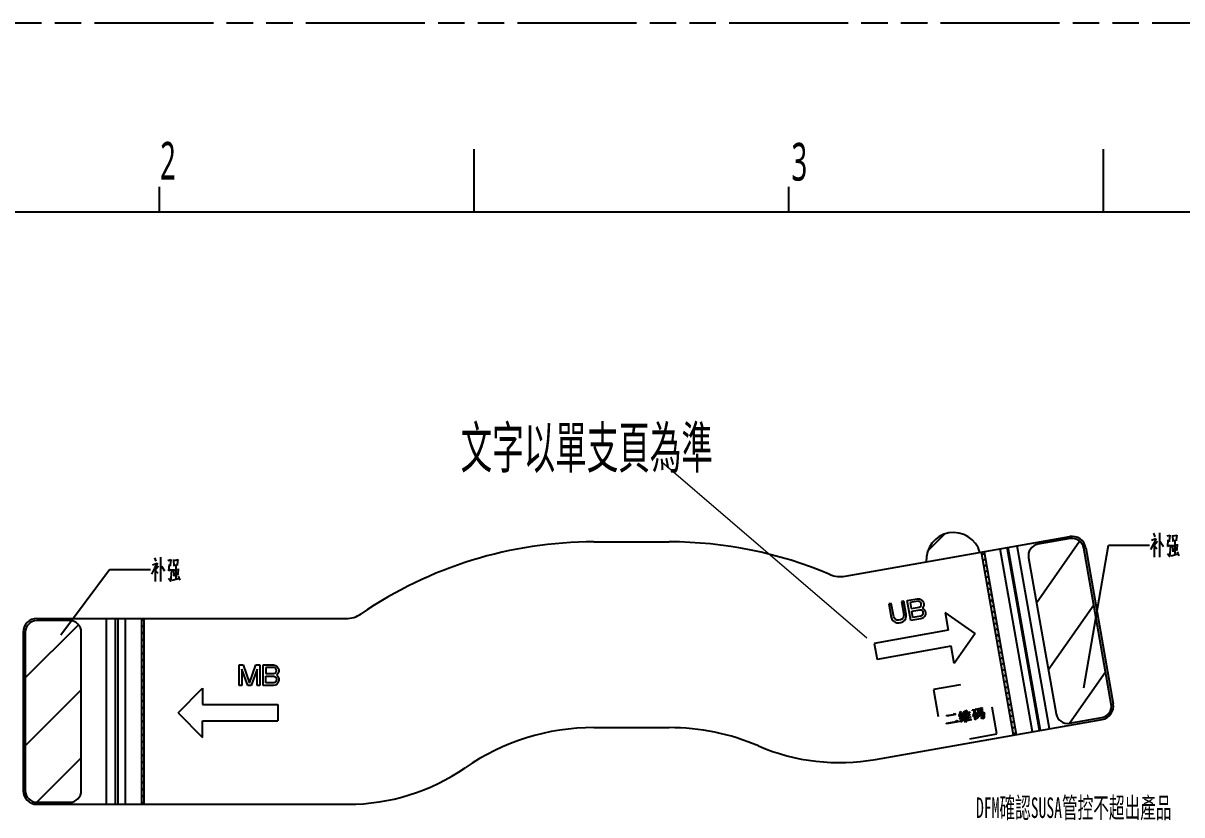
# Model space of a CAD drawing. Header units: millimetres. Extents: x -28 to 350, y 32 to 299.
# Drawn here: x 41.9 to 126.7, y 241.3 to 299.3 of the extents above; entities that cross this region are included whole.
import ezdxf

# ---------------------------------------------------------------- set-up
doc = ezdxf.new("R2010")
doc.units = ezdxf.units.MM
doc.header["$LTSCALE"] = 19.36
doc.linetypes.add('PHANTOM', pattern=[0.8, 0.45, -0.05, 0.1, -0.05, 0.1, -0.05])
doc.layers.get('0').update_dxf_attribs({"linetype": 'CONTINUOUS'})
doc.layers.add('00_COSMETICS', color=7, linetype='CONTINUOUS')
doc.layers.add('0PAPERF', color=2, linetype='PHANTOM', plot=False)
doc.layers.add('DIM', color=100, linetype='CONTINUOUS', lineweight=15)
doc.layers.add('備註', color=1, linetype='CONTINUOUS', lineweight=20)
doc.styles.get("Standard").update_dxf_attribs({"font": 'simplex.shx', "width": 0.56})
doc.dimstyles.get("Standard").update_dxf_attribs({"dimtxt": 2, "dimasz": 2, "dimexe": 2, "dimexo": 0.35, "dimtad": 1, "dimzin": 0, "dimdsep": 46, "dimtxsty": 'Standard', "dimcen": 0.09, "dimazin": 0, "dimtol": 1, "dimtp": 0.01, "dimtm": 0.01, "dimtfac": 1, "dimtofl": 0, "dimtmove": 0, "dimatfit": 3, "dimfxl": 1, "dimtolj": 1, "dimtzin": 0, "dimarcsym": 0})

msp = doc.modelspace()

# ---------------------------------------------------------------- linework, layer by layer
for p, q in [((74.918, 285.465), (74.918, 290.073)), ((120.998, 285.465), (120.998, 290.073)), ((51.878, 285.465), (51.878, 287.309)), ((97.958, 285.465), (97.958, 287.309)), ((338.495, 285.465), (-17.242, 285.465))]:
    msp.add_line(p, q)
at = {"color": 7}
for p, q in [((83.696, 261.315), (89.196, 261.315)), ((102.091, 258.8), (118.538, 261.7)), ((118.564, 261.552), (116.2, 261.136)), ((121.563, 249.439), (119.548, 260.863)), ((119.696, 260.889), (121.71, 249.465)), ((115.511, 260.151), (117.525, 248.727)), ((42.915, 255.699), (65.526, 255.699)), ((45.315, 255.549), (42.915, 255.549)), ((41.915, 254.699), (41.915, 243.099)), ((42.065, 254.699), (42.065, 243.099)), ((46.165, 243.099), (46.165, 254.699)), ((83.696, 247.715), (89.196, 247.715)), ((104.307, 245.381), (120.899, 248.307)), ((118.51, 248.038), (120.873, 248.454)), ((42.915, 242.249), (45.315, 242.249)), ((42.915, 242.099), (65.681, 242.099))]:
    msp.add_line(p, q, dxfattribs=at)
at = {"color": 2}
for p, q in [((108.126, 260.63), (109.39, 261.894)), ((116.091, 256.858), (119.252, 261.371)), ((124.52, 261.429), (124.84, 261.558)), ((124.654, 261.945), (124.76, 261.687)), ((125.107, 261.978), (125.107, 260.203)), ((125.16, 261.332), (125.4, 260.978)), ((125.854, 261.784), (125.64, 261.72)), ((125.72, 261.461), (125.694, 260.978)), ((125.72, 261.365), (125.88, 261.397)), ((125.827, 261.397), (125.88, 261.816)), ((126.04, 261.816), (126.067, 261.332)), ((126.36, 261.784), (126.067, 261.72)), ((126.067, 261.397), (126.387, 261.461)), ((126.227, 261.397), (126.227, 260.365)), ((126.334, 261.461), (126.387, 261.816)), ((112.098, 260.321), (112.271, 260.493)), ((124.707, 261.236), (124.707, 260.203)), ((125.694, 261.01), (125.88, 261.074)), ((125.96, 260.3), (126.44, 260.429)), ((126.04, 261.107), (126.067, 260.59)), ((126.387, 261.074), (126.067, 261.01)), ((126.067, 260.655), (126.414, 260.752)), ((126.387, 260.752), (126.414, 261.139)), ((126.387, 260.59), (126.52, 260.3)), ((51.387, 259.637), (51.707, 259.766)), ((51.52, 260.153), (51.627, 259.895)), ((51.974, 260.185), (51.974, 258.411)), ((52.72, 259.992), (52.507, 259.927)), ((52.587, 259.669), (52.56, 259.185)), ((52.587, 259.572), (52.747, 259.605)), ((52.694, 259.605), (52.747, 260.024)), ((52.907, 260.024), (52.934, 259.54)), ((53.227, 259.992), (52.934, 259.927)), ((52.934, 259.605), (53.254, 259.669)), ((53.094, 259.605), (53.094, 258.572)), ((53.2, 259.669), (53.254, 260.024)), ((112.173, 259.897), (112.346, 260.07)), ((112.248, 259.474), (112.42, 259.647)), ((51.574, 259.443), (51.574, 258.411)), ((52.027, 259.54), (52.267, 259.185)), ((52.56, 259.217), (52.747, 259.282)), ((52.907, 259.314), (52.934, 258.798)), ((53.254, 259.282), (52.934, 259.217)), ((52.934, 258.863), (53.28, 258.959)), ((53.254, 258.959), (53.28, 259.346)), ((53.254, 258.798), (53.387, 258.508)), ((112.322, 259.051), (112.495, 259.224)), ((112.397, 258.628), (112.569, 258.8)), ((52.827, 258.508), (53.307, 258.637)), ((112.471, 258.205), (112.644, 258.377)), ((112.546, 257.781), (112.719, 257.954)), ((112.621, 257.358), (112.793, 257.531)), ((112.695, 256.935), (112.868, 257.108)), ((112.77, 256.512), (112.943, 256.684)), ((112.845, 256.089), (113.017, 256.261)), ((116.956, 251.955), (120.282, 256.705)), ((50.568, 255.54), (50.727, 255.699)), ((112.919, 255.665), (113.092, 255.838)), ((112.994, 255.242), (113.166, 255.415)), ((42.065, 251.355), (45.961, 255.251)), ((50.568, 255.042), (50.768, 255.242)), ((50.568, 254.544), (50.768, 254.744)), ((113.068, 254.819), (113.241, 254.992)), ((113.143, 254.396), (113.316, 254.569)), ((50.568, 254.046), (50.768, 254.246)), ((50.568, 253.548), (50.768, 253.748)), ((113.218, 253.973), (113.39, 254.145)), ((113.292, 253.55), (113.465, 253.722)), ((50.568, 253.05), (50.768, 253.25)), ((113.367, 253.126), (113.539, 253.299)), ((113.441, 252.703), (113.614, 252.876)), ((50.568, 252.553), (50.768, 252.753)), ((50.568, 252.055), (50.768, 252.255)), ((113.516, 252.28), (113.689, 252.453)), ((113.591, 251.857), (113.763, 252.029)), ((50.568, 251.557), (50.768, 251.757)), ((50.568, 251.059), (50.768, 251.259)), ((113.665, 251.434), (113.838, 251.606)), ((113.74, 251.01), (113.913, 251.183)), ((118.51, 248.038), (121.146, 251.803)), ((42.065, 246.377), (46.165, 250.477)), ((50.568, 250.561), (50.768, 250.761)), ((50.568, 250.064), (50.768, 250.264)), ((113.815, 250.587), (113.987, 250.76)), ((113.889, 250.164), (114.062, 250.337)), ((50.568, 249.566), (50.768, 249.766)), ((113.964, 249.741), (114.136, 249.914)), ((114.038, 249.318), (114.211, 249.49)), ((50.568, 249.068), (50.768, 249.268)), ((50.568, 248.57), (50.768, 248.77)), ((114.113, 248.895), (114.286, 249.067)), ((114.188, 248.471), (114.36, 248.644)), ((50.568, 248.072), (50.768, 248.272)), ((50.568, 247.575), (50.768, 247.775)), ((114.262, 248.048), (114.435, 248.221)), ((114.337, 247.625), (114.51, 247.798)), ((50.568, 247.077), (50.768, 247.277)), ((114.411, 247.202), (114.584, 247.374)), ((50.568, 246.579), (50.768, 246.779)), ((50.568, 246.081), (50.768, 246.281)), ((42.915, 242.249), (46.165, 245.499)), ((50.568, 245.583), (50.768, 245.783)), ((50.568, 245.086), (50.768, 245.286)), ((50.568, 244.588), (50.768, 244.788)), ((50.568, 244.09), (50.768, 244.29)), ((50.568, 243.592), (50.768, 243.792)), ((50.568, 243.094), (50.768, 243.294)), ((50.568, 242.597), (50.768, 242.797)), ((50.568, 242.099), (50.768, 242.299))]:
    msp.add_line(p, q, dxfattribs=at)
at = {"color": 4}
for p, q in [((114.418, 247.164), (112.057, 260.557)), ((112.254, 260.592), (114.615, 247.199)), ((50.568, 255.699), (50.568, 242.099)), ((50.768, 242.099), (50.768, 255.699)), ((110.52, 250.843), (108.551, 250.496)), ((108.551, 250.496), (108.898, 248.526)), ((109.491, 248.592), (110.022, 248.685)), ((109.53, 248.55), (109.491, 248.592)), ((110.171, 248.663), (109.53, 248.55)), ((110.022, 248.685), (110.074, 248.759)), ((110.074, 248.759), (110.089, 248.762)), ((110.089, 248.762), (110.184, 248.682)), ((110.184, 248.682), (110.171, 248.663)), ((110.412, 248.577), (110.44, 248.598)), ((110.473, 248.507), (110.412, 248.577)), ((110.44, 248.598), (110.481, 248.734)), ((110.589, 248.576), (110.473, 248.507)), ((110.481, 248.734), (110.5, 248.899)), ((110.5, 248.899), (110.605, 248.853)), ((110.572, 248.766), (110.503, 248.609)), ((110.503, 248.609), (110.612, 248.628)), ((110.533, 248.437), (110.589, 248.576)), ((110.703, 248.661), (110.57, 248.411)), ((110.605, 248.853), (110.572, 248.766)), ((110.612, 248.628), (110.65, 248.78)), ((110.65, 248.78), (110.739, 248.731)), ((110.7, 248.499), (110.75, 248.669)), ((110.739, 248.731), (110.703, 248.661)), ((110.793, 248.612), (110.718, 248.486)), ((110.75, 248.669), (110.785, 248.836)), ((110.785, 248.836), (110.797, 248.951)), ((110.881, 248.112), (110.793, 248.612)), ((110.797, 248.951), (110.899, 248.921)), ((110.874, 248.884), (110.846, 248.766)), ((110.846, 248.766), (111.096, 248.81)), ((110.851, 248.735), (110.961, 248.754)), ((110.874, 248.61), (110.851, 248.735)), ((110.902, 248.905), (110.874, 248.884)), ((110.983, 248.629), (110.874, 248.61)), ((110.882, 248.563), (110.991, 248.582)), ((110.904, 248.438), (110.882, 248.563)), ((110.888, 248.983), (110.904, 248.986)), ((110.891, 248.968), (110.888, 248.983)), ((110.933, 248.911), (110.891, 248.968)), ((110.899, 248.921), (110.902, 248.905)), ((110.904, 248.986), (111.012, 248.924)), ((110.978, 248.838), (110.933, 248.911)), ((110.961, 248.754), (110.983, 248.629)), ((110.984, 248.807), (110.978, 248.838)), ((111.031, 248.815), (110.984, 248.807)), ((110.991, 248.582), (111.013, 248.457)), ((111.012, 248.924), (111.046, 248.914)), ((111.051, 248.883), (111.031, 248.815)), ((111.211, 248.798), (111.039, 248.768)), ((111.039, 248.768), (111.061, 248.643)), ((111.046, 248.914), (111.051, 248.883)), ((111.061, 248.643), (111.108, 248.651)), ((111.226, 248.624), (111.069, 248.596)), ((111.069, 248.596), (111.091, 248.471)), ((111.096, 248.81), (111.132, 248.881)), ((111.108, 248.651), (111.149, 248.691)), ((111.132, 248.881), (111.224, 248.817)), ((111.149, 248.691), (111.165, 248.694)), ((111.154, 248.482), (111.193, 248.537)), ((111.165, 248.694), (111.236, 248.658)), ((111.193, 248.537), (111.285, 248.473)), ((111.224, 248.817), (111.211, 248.798)), ((111.236, 248.658), (111.226, 248.624)), ((111.384, 249.006), (111.634, 249.05)), ((111.405, 248.978), (111.384, 249.006)), ((111.514, 248.997), (111.405, 248.978)), ((111.448, 248.55), (111.499, 248.72)), ((111.467, 248.537), (111.448, 248.55)), ((111.482, 248.54), (111.467, 248.537)), ((111.531, 248.629), (111.482, 248.54)), ((111.499, 248.72), (111.521, 248.869)), ((111.521, 248.869), (111.514, 248.997)), ((111.594, 248.27), (111.531, 248.629)), ((111.608, 249.013), (111.584, 248.784)), ((111.584, 248.784), (111.647, 248.795)), ((111.593, 248.737), (111.655, 248.748)), ((111.639, 248.471), (111.593, 248.737)), ((111.749, 249.038), (111.608, 249.013)), ((111.634, 249.05), (111.673, 249.105)), ((111.647, 248.795), (111.673, 248.831)), ((111.655, 248.748), (111.702, 248.482)), ((111.673, 249.105), (111.688, 249.108)), ((111.673, 248.831), (111.759, 248.798)), ((111.688, 249.108), (111.749, 249.038)), ((111.762, 248.783), (111.736, 248.746)), ((111.736, 248.746), (111.794, 248.418)), ((111.741, 249.085), (112.006, 249.132)), ((111.78, 249.044), (111.741, 249.085)), ((111.759, 248.798), (111.762, 248.783)), ((112.015, 249.085), (111.78, 249.044)), ((111.782, 248.577), (112.048, 248.624)), ((111.806, 248.533), (111.782, 248.577)), ((111.791, 248.707), (111.817, 248.744)), ((111.88, 248.659), (111.791, 248.707)), ((112.165, 248.596), (111.806, 248.533)), ((111.817, 249.018), (111.919, 248.988)), ((111.817, 248.744), (111.817, 249.018)), ((111.906, 248.695), (111.88, 248.659)), ((111.922, 248.972), (111.893, 248.951)), ((111.893, 248.951), (111.898, 248.742)), ((111.898, 248.742), (112.039, 248.767)), ((112.172, 248.742), (111.906, 248.695)), ((111.919, 248.988), (111.922, 248.972)), ((112.006, 249.132), (112.045, 249.187)), ((112.039, 248.767), (112.015, 249.085)), ((112.045, 249.187), (112.137, 249.123)), ((112.048, 248.624), (112.071, 248.676)), ((112.071, 248.676), (112.086, 248.679)), ((112.086, 248.679), (112.163, 248.612)), ((112.14, 249.107), (112.114, 249.07)), ((112.114, 249.07), (112.117, 248.781)), ((112.117, 248.781), (112.164, 248.789)), ((112.137, 249.123), (112.14, 249.107)), ((112.163, 248.612), (112.165, 248.596)), ((112.164, 248.789), (112.187, 248.841)), ((112.185, 248.487), (112.172, 248.742)), ((112.187, 248.841), (112.276, 248.793)), ((112.279, 248.777), (112.268, 248.743)), ((112.268, 248.743), (112.268, 248.469)), ((112.276, 248.793), (112.279, 248.777)), ((113.184, 247.251), (112.837, 249.22)), ((109.491, 248.044), (110.21, 248.171)), ((109.514, 248), (109.491, 248.044)), ((110.359, 248.148), (109.514, 248)), ((110.21, 248.171), (110.245, 248.241)), ((110.245, 248.241), (110.261, 248.244)), ((110.261, 248.244), (110.371, 248.167)), ((110.371, 248.167), (110.359, 248.148)), ((110.463, 248.376), (110.492, 248.398)), ((110.524, 248.307), (110.463, 248.376)), ((110.478, 248.202), (110.811, 248.325)), ((110.542, 248.116), (110.478, 248.202)), ((110.492, 248.398), (110.533, 248.437)), ((110.584, 248.333), (110.524, 248.307)), ((110.832, 248.296), (110.542, 248.116)), ((110.57, 248.411), (110.755, 248.46)), ((110.76, 248.429), (110.584, 248.333)), ((110.702, 248.483), (110.7, 248.499)), ((110.718, 248.486), (110.702, 248.483)), ((110.755, 248.46), (110.773, 248.447)), ((110.773, 248.447), (110.76, 248.429)), ((110.811, 248.325), (110.827, 248.328)), ((110.827, 248.328), (110.832, 248.296)), ((110.899, 248.099), (110.881, 248.112)), ((110.956, 248.141), (110.899, 248.099)), ((111.013, 248.457), (110.904, 248.438)), ((110.912, 248.391), (111.022, 248.41)), ((110.94, 248.235), (110.912, 248.391)), ((111.049, 248.254), (110.94, 248.235)), ((111.336, 248.272), (110.945, 248.204)), ((110.945, 248.204), (110.956, 248.141)), ((111.022, 248.41), (111.049, 248.254)), ((111.091, 248.471), (111.154, 248.482)), ((111.272, 248.454), (111.1, 248.424)), ((111.1, 248.424), (111.127, 248.268)), ((111.127, 248.268), (111.221, 248.284)), ((111.221, 248.284), (111.241, 248.352)), ((111.241, 248.352), (111.257, 248.355)), ((111.257, 248.355), (111.336, 248.272)), ((111.285, 248.473), (111.272, 248.454)), ((111.664, 248.33), (111.594, 248.27)), ((111.702, 248.482), (111.639, 248.471)), ((111.71, 248.435), (111.648, 248.424)), ((111.648, 248.424), (111.664, 248.33)), ((111.719, 248.388), (111.71, 248.435)), ((111.737, 248.375), (111.719, 248.388)), ((111.794, 248.418), (111.737, 248.375)), ((112.031, 248.443), (112.159, 248.45)), ((112.037, 248.412), (112.031, 248.443)), ((112.102, 248.407), (112.037, 248.412)), ((112.12, 248.395), (112.102, 248.407)), ((112.144, 248.35), (112.12, 248.395)), ((112.163, 248.338), (112.144, 248.35)), ((112.159, 248.45), (112.185, 248.487)), ((112.233, 248.398), (112.163, 248.338)), ((112.268, 248.469), (112.233, 248.398)), ((111.215, 246.904), (113.184, 247.251))]:
    msp.add_line(p, q, dxfattribs=at)
at = {"color": 9}
for p, q in [((115.797, 247.407), (113.435, 260.8)), ((116.312, 247.498), (113.95, 260.891)), ((116.386, 247.511), (114.025, 260.904)), ((117.049, 247.628), (114.687, 261.021)), ((48.004, 242.099), (48.004, 255.699)), ((48.676, 242.099), (48.676, 255.699)), ((48.849, 255.699), (48.849, 242.099)), ((49.371, 255.699), (49.371, 242.099))]:
    msp.add_line(p, q, dxfattribs=at)
at = {"color": 2}
for points in [[(124.867, 261.558), (124.654, 261.171), (124.44, 260.752)], [(124.947, 261.332), (124.707, 261.042), (124.894, 260.816)], [(125.907, 261.107), (125.88, 260.72), (125.827, 260.236), (125.694, 260.429)], [(51.734, 259.766), (51.52, 259.379), (51.307, 258.959)], [(51.814, 259.54), (51.574, 259.25), (51.76, 259.024)], [(52.774, 259.314), (52.747, 258.927), (52.694, 258.443), (52.56, 258.637)]]:
    msp.add_lwpolyline(points, dxfattribs=at)
at = {"color": 7}
for centre, radius, start, end in [((83.696, 231.115), 30.2, 90, 124.35297), ((89.196, 231.115), 30.2, 67.06448, 90), ((118.711, 260.715), 1, 10, 100), ((118.711, 260.715), 0.85, 10, 100), ((116.348, 260.298), 0.85, 100, 190), ((101.744, 260.77), 2, 247.06448, 280), ((42.915, 254.699), 1, 90, 180), ((42.915, 254.699), 0.85, 90, 180), ((45.315, 254.699), 0.85, 0, 90), ((65.526, 257.699), 2, 270, 304.35297), ((120.726, 249.291), 0.85, 280, 10), ((120.726, 249.291), 1, 280, 10), ((118.362, 248.875), 0.85, 190, 280), ((83.696, 231.115), 16.6, 90, 124.63132), ((89.196, 231.115), 16.6, 66.79829, 90), ((101.685, 260.251), 15.1, 246.79829, 280), ((65.681, 257.199), 15.1, 270, 304.63132), ((42.915, 243.099), 1, 180, 270), ((42.915, 243.099), 0.85, 180, 270), ((45.315, 243.099), 0.85, 270, 360)]:
    msp.add_arc(centre, radius, start, end, dxfattribs=at)
at = {"color": 4}
msp.add_arc((110.023, 259.997), 2, 15.69381, 184.30619, dxfattribs=at)
at = {"layer": '00_COSMETICS', "color": 2}
for p, q in [((106.63, 257.021), (107.368, 257.155)), ((106.898, 255.545), (106.63, 257.021)), ((107.368, 257.155), (107.528, 257.151)), ((107.528, 257.151), (107.668, 257.079)), ((107.668, 257.079), (107.783, 256.97)), ((105.462, 256.81), (105.277, 256.776)), ((105.277, 256.776), (105.454, 255.803)), ((105.638, 255.836), (105.462, 256.81)), ((106.384, 256.977), (106.2, 256.943)), ((106.2, 256.943), (106.376, 255.97)), ((106.561, 256.003), (106.384, 256.977)), ((107.433, 256.972), (106.849, 256.866)), ((106.849, 256.866), (106.929, 256.427)), ((106.929, 256.427), (107.513, 256.532)), ((106.963, 256.238), (107.547, 256.344)), ((107.048, 255.767), (106.963, 256.238)), ((107.531, 256.957), (107.433, 256.972)), ((107.513, 256.532), (107.599, 256.58)), ((107.604, 256.906), (107.531, 256.957)), ((107.547, 256.344), (107.645, 256.329)), ((107.599, 256.58), (107.65, 256.654)), ((107.652, 256.817), (107.604, 256.906)), ((107.645, 256.329), (107.718, 256.277)), ((107.65, 256.654), (107.663, 256.754)), ((107.663, 256.754), (107.652, 256.817)), ((107.77, 256.514), (107.714, 256.471)), ((107.714, 256.471), (107.782, 256.451)), ((107.718, 256.277), (107.766, 256.189)), ((107.766, 256.189), (107.783, 256.095)), ((107.84, 256.656), (107.77, 256.514)), ((107.782, 256.451), (107.897, 256.342)), ((107.783, 256.97), (107.831, 256.882)), ((107.831, 256.882), (107.854, 256.756)), ((107.854, 256.756), (107.84, 256.656)), ((107.897, 256.342), (107.944, 256.254)), ((107.944, 256.254), (107.973, 256.097)), ((105.454, 255.803), (105.513, 255.651)), ((105.513, 255.651), (105.597, 255.537)), ((105.597, 255.537), (105.743, 255.433)), ((105.692, 255.716), (105.638, 255.836)), ((105.77, 255.633), (105.692, 255.716)), ((105.743, 255.433), (105.877, 255.393)), ((105.874, 255.587), (105.77, 255.633)), ((106.003, 255.578), (105.874, 255.587)), ((105.877, 255.393), (106.037, 255.389)), ((106.126, 255.6), (106.003, 255.578)), ((106.037, 255.389), (106.16, 255.412)), ((106.243, 255.654), (106.126, 255.6)), ((106.16, 255.412), (106.308, 255.471)), ((106.324, 255.733), (106.243, 255.654)), ((106.308, 255.471), (106.419, 255.556)), ((106.368, 255.839), (106.324, 255.733)), ((106.376, 255.97), (106.368, 255.839)), ((106.419, 255.556), (106.52, 255.704)), ((106.52, 255.704), (106.558, 255.841)), ((106.558, 255.841), (106.561, 256.003)), ((107.636, 255.679), (106.898, 255.545)), ((107.632, 255.873), (107.048, 255.767)), ((107.719, 255.921), (107.632, 255.873)), ((107.784, 255.738), (107.636, 255.679)), ((107.769, 255.995), (107.719, 255.921)), ((107.783, 256.095), (107.769, 255.995)), ((107.89, 255.855), (107.784, 255.738)), ((107.959, 255.997), (107.89, 255.855)), ((107.973, 256.097), (107.959, 255.997)), ((111.604, 254.608), (109.396, 256.14)), ((109.396, 256.14), (109.628, 254.86)), ((109.628, 254.86), (104.216, 253.881)), ((111.604, 254.608), (110.073, 252.4)), ((104.216, 253.881), (104.429, 252.7)), ((109.841, 253.679), (104.429, 252.7)), ((110.073, 252.4), (109.841, 253.679)), ((57.727, 250.803), (57.727, 252.303)), ((57.727, 252.303), (58.008, 252.303)), ((57.914, 251.983), (57.914, 250.803)), ((58.352, 250.803), (57.914, 251.983)), ((58.008, 252.303), (58.477, 250.962)), ((58.477, 250.962), (58.945, 252.303)), ((59.039, 251.983), (58.602, 250.803)), ((58.945, 252.303), (59.227, 252.303)), ((59.039, 250.803), (59.039, 251.983)), ((59.227, 252.303), (59.227, 250.803)), ((59.477, 250.803), (59.477, 252.303)), ((59.477, 252.303), (60.227, 252.303)), ((59.664, 252.111), (59.664, 251.664)), ((60.258, 252.111), (59.664, 252.111)), ((60.227, 252.303), (60.383, 252.271)), ((60.352, 252.079), (60.258, 252.111)), ((60.414, 252.015), (60.352, 252.079)), ((60.383, 252.271), (60.508, 252.175)), ((60.445, 251.92), (60.414, 252.015)), ((60.508, 252.175), (60.602, 252.047)), ((60.602, 252.047), (60.633, 251.952)), ((60.633, 251.952), (60.633, 251.824)), ((59.664, 251.664), (60.258, 251.664)), ((59.664, 250.994), (59.664, 251.473)), ((59.664, 251.473), (60.258, 251.473)), ((60.258, 251.664), (60.352, 251.696)), ((60.258, 251.473), (60.352, 251.441)), ((60.352, 251.696), (60.414, 251.76)), ((60.352, 251.441), (60.414, 251.377)), ((60.414, 251.09), (60.352, 251.026)), ((60.414, 251.76), (60.445, 251.856)), ((60.414, 251.377), (60.445, 251.281)), ((60.445, 251.186), (60.414, 251.09)), ((60.445, 251.856), (60.445, 251.92)), ((60.508, 251.6), (60.445, 251.569)), ((60.445, 251.569), (60.508, 251.537)), ((60.445, 251.281), (60.445, 251.186)), ((60.602, 251.728), (60.508, 251.6)), ((60.508, 251.537), (60.602, 251.409)), ((60.633, 251.824), (60.602, 251.728)), ((60.602, 251.409), (60.633, 251.313)), ((60.633, 251.154), (60.602, 251.058)), ((60.633, 251.313), (60.633, 251.154)), ((53.245, 248.8), (55.045, 250.6)), ((55.045, 250.6), (55.045, 249.4)), ((57.914, 250.803), (57.727, 250.803)), ((58.602, 250.803), (58.352, 250.803)), ((59.227, 250.803), (59.039, 250.803)), ((60.227, 250.803), (59.477, 250.803)), ((60.258, 250.994), (59.664, 250.994)), ((60.383, 250.834), (60.227, 250.803)), ((60.352, 251.026), (60.258, 250.994)), ((60.508, 250.93), (60.383, 250.834)), ((60.602, 251.058), (60.508, 250.93)), ((55.045, 249.4), (60.545, 249.4)), ((60.545, 249.4), (60.545, 248.2)), ((53.245, 248.8), (55.045, 247)), ((55.045, 247), (55.045, 248.2)), ((55.045, 248.2), (60.545, 248.2))]:
    msp.add_line(p, q, dxfattribs=at)
at = {"layer": '0PAPERF'}
msp.add_line((350.11, 299.295), (-27.842, 299.295), dxfattribs=at)
at = {"layer": '備註'}
msp.add_line((103.67, 254.255), (88.677, 267.142), dxfattribs=at)

# ---------------------------------------------------------------- texts
at = {"layer": 'DIM', "char_height": 2.7648, "width": 1.68329, "attachment_point": 1}
for s, insert in [('{\\fMicrosoft JhengHei|b0|i0|c136|p0;\\C0;2}', (51.93, 290.602)), ('{\\fMicrosoft JhengHei|b0|i0|c136|p0;\\C0;3}', (98.157, 290.529))]:
    msp.add_mtext(s, dxfattribs=dict(at, insert=insert))
at = {"layer": '備註', "attachment_point": 1}
for s, insert, char_height, width in [('{\\fSimSun|b0|i0|c134|p2;文字以單支頁為準}', (73.938, 269.734), 3.02219, 29.21554), ('{\\fSimSun|b0|i0|c134|p2;DFM確認SUSA管控不超出產品外形}', (111.667, 242.599), 1.5, 14.55875)]:
    msp.add_mtext(s, dxfattribs=dict(at, insert=insert, char_height=char_height, width=width))

# ---------------------------------------------------------------- leaders
at = {"color": 2}
for points in [[(119.567, 250.62), (121.36, 261.074), (124.36, 261.074)], [(44.677, 254.499), (48.227, 259.282), (51.227, 259.282)]]:
    msp.add_leader(points, dimstyle='Standard', override={"dimtad": 0, "dimldrblk": 'NONE'}, dxfattribs=at)

doc.saveas('drawing.dxf')
